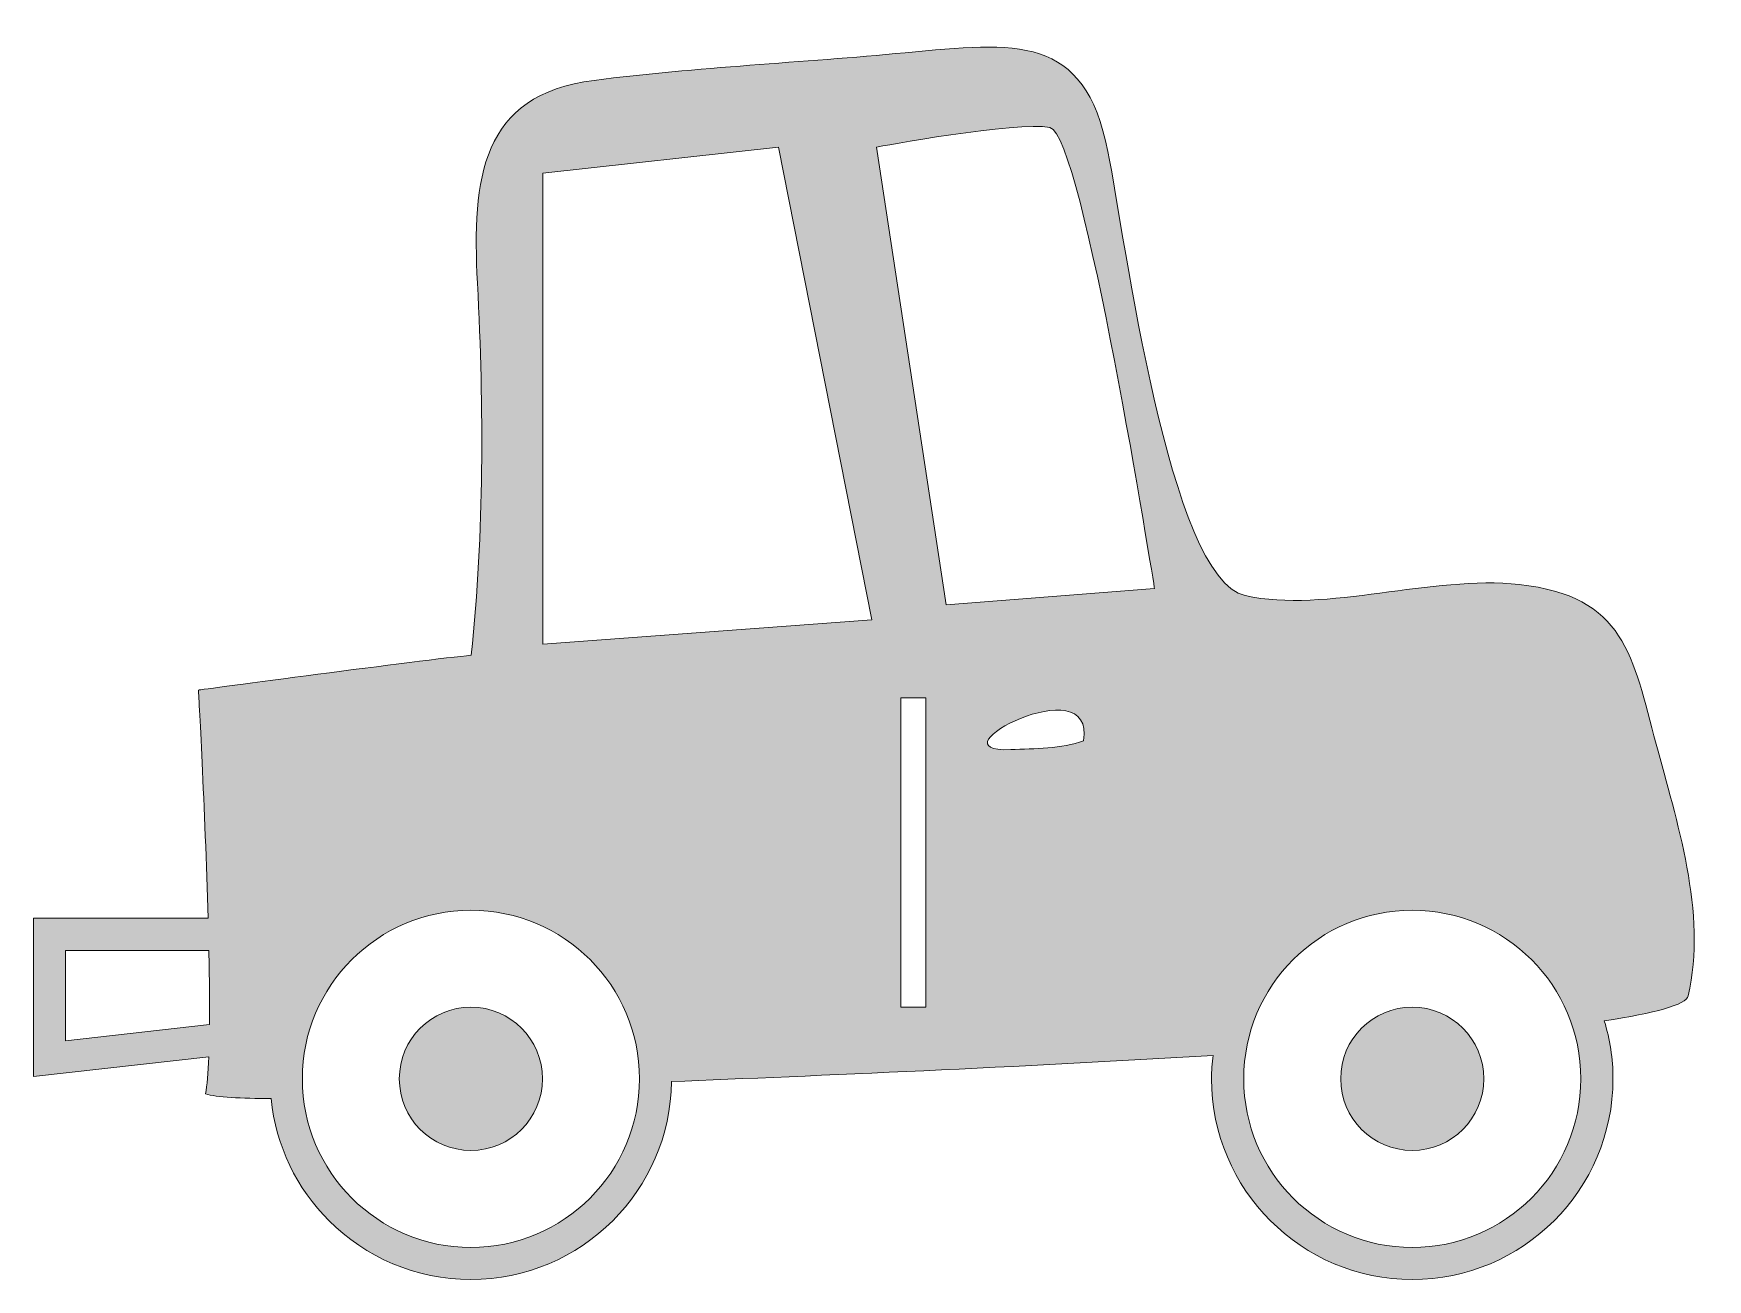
# Model space of a CAD drawing. Header units: inches. Extents: x 0 to 102, y 0 to 76.
import ezdxf

# ---------------------------------------------------------------- set-up
doc = ezdxf.new("R2010")
doc.units = ezdxf.units.IN
doc.header["$MEASUREMENT"] = 0
doc.layers.add('Layer 1', color=7, linetype='Continuous')

msp = doc.modelspace()

# ---------------------------------------------------------------- hatches: boundary and pattern name
at = {"layer": 'Layer 1', "true_color": 0x018796}
h = msp.add_hatch(color=134, dxfattribs=at)
h.dxf.hatch_style = 2
edge = h.paths.add_edge_path()
edge.add_spline(control_points=[(96.63, 12.28), (96.63, 13.51), (96.44, 14.7), (96.1, 15.82), (99.2, 16.3), (101.1, 16.81), (101.23, 17.35), (102.41, 22.42), (100.5, 28.12), (99.27, 32.76), (97.84, 38.13), (97.36, 41.81), (90.9, 42.52), (85.54, 43.11), (79.11, 40.74), (74.13, 41.84), (69.45, 42.86), (66.77, 63.8), (65.73, 69.01), (64.3, 76.23), (60.14, 75.7), (53.33, 75.05), (47.01, 74.45), (40.64, 74.17), (34.3, 73.36), (27.33, 72.47), (26.84, 67.36), (27.16, 60.96), (27.56, 53.12), (27.57, 45.87), (26.78, 38.19), (24.01, 37.93), (10.09, 36.06), (10.09, 36.06), (10.09, 36.06), (10.5, 28.82), (10.68, 22.1), (10.68, 22.1), (0, 22.1), (0, 22.1), (0, 22.1), (0, 12.41), (0, 12.41), (0, 12.41), (10.72, 13.62), (10.72, 13.62), (10.68, 12.63), (10.62, 11.85), (10.52, 11.36), (11.22, 11.15), (12.7, 11.07), (14.54, 11.07), (14.82, 8.17), (16.12, 5.55), (18.08, 3.6), (20.3, 1.38), (23.37, 0), (26.76, 0), (30.14, 0), (33.22, 1.38), (35.44, 3.6), (37.62, 5.78), (38.99, 8.79), (39.03, 12.11), (47.73, 12.46), (60.47, 13), (72.16, 13.71), (72.11, 13.24), (72.07, 12.76), (72.07, 12.28), (72.07, 8.89), (73.45, 5.81), (75.67, 3.6), (77.89, 1.38), (80.96, 0), (84.35, 0), (87.74, 0), (90.81, 1.38), (93.03, 3.6), (95.25, 5.81), (96.63, 8.89), (96.63, 12.28)], knot_values=[0, 0, 0, 0, 1, 1, 1, 2, 2, 2, 3, 3, 3, 4, 4, 4, 5, 5, 5, 6, 6, 6, 7, 7, 7, 8, 8, 8, 9, 9, 9, 10, 10, 10, 11, 11, 11, 12, 12, 12, 13, 13, 13, 14, 14, 14, 15, 15, 15, 16, 16, 16, 17, 17, 17, 18, 18, 18, 19, 19, 19, 20, 20, 20, 21, 21, 21, 22, 22, 22, 23, 23, 23, 24, 24, 24, 25, 25, 25, 26, 26, 26, 27, 27, 27, 27], degree=3, periodic=1)
edge = h.paths.add_edge_path()
edge.add_spline(control_points=[(84.35, 1.96), (81.5, 1.96), (78.93, 3.12), (77.06, 4.98), (75.19, 6.85), (74.04, 9.43), (74.04, 12.28), (74.04, 15.13), (75.19, 17.7), (77.06, 19.57), (78.93, 21.44), (81.5, 22.59), (84.35, 22.59), (87.2, 22.59), (89.77, 21.44), (91.64, 19.57), (93.51, 17.7), (94.66, 15.13), (94.66, 12.28), (94.66, 9.43), (93.51, 6.85), (91.64, 4.98), (89.77, 3.12), (87.2, 1.96), (84.35, 1.96)], knot_values=[0, 0, 0, 0, 1, 1, 1, 2, 2, 2, 3, 3, 3, 4, 4, 4, 5, 5, 5, 6, 6, 6, 7, 7, 7, 8, 8, 8, 8], degree=3, periodic=1)
edge = h.paths.add_edge_path()
edge.add_spline(control_points=[(34.05, 4.98), (32.18, 3.12), (29.61, 1.96), (26.76, 1.96), (23.91, 1.96), (21.34, 3.12), (19.47, 4.98), (17.6, 6.85), (16.45, 9.43), (16.45, 12.28), (16.45, 15.13), (17.6, 17.7), (19.47, 19.57), (21.34, 21.44), (23.91, 22.59), (26.76, 22.59), (29.61, 22.59), (32.18, 21.44), (34.05, 19.57), (35.92, 17.7), (37.07, 15.13), (37.07, 12.28), (37.07, 9.43), (35.92, 6.85), (34.05, 4.98)], knot_values=[0, 0, 0, 0, 1, 1, 1, 2, 2, 2, 3, 3, 3, 4, 4, 4, 5, 5, 5, 6, 6, 6, 7, 7, 7, 8, 8, 8, 8], degree=3, periodic=1)
edge = h.paths.add_edge_path()
edge.add_spline(control_points=[(1.96, 20.13), (1.96, 20.13), (10.73, 20.13), (10.73, 20.13), (10.76, 18.5), (10.78, 16.96), (10.77, 15.61), (10.77, 15.61), (1.96, 14.61), (1.96, 14.61), (1.96, 14.61), (1.96, 20.13), (1.96, 20.13)], knot_values=[0, 0, 0, 0, 1, 1, 1, 2, 2, 2, 3, 3, 3, 4, 4, 4, 4], degree=3, periodic=1)
h.paths.add_polyline_path([(31.17, 38.87), (31.17, 67.68), (45.58, 69.28), (51.29, 40.35)])
h.paths.add_polyline_path([(54.59, 16.66), (53.06, 16.66), (53.06, 35.58), (54.59, 35.58)])
edge = h.paths.add_edge_path()
edge.add_spline(control_points=[(64.24, 32.96), (62.91, 32.45), (61.23, 32.48), (59.79, 32.42), (54.67, 32.19), (65.02, 37.56), (64.24, 32.96)], knot_values=[0, 0, 0, 0, 1, 1, 1, 2, 2, 2, 2], degree=3, periodic=1)
edge = h.paths.add_edge_path()
edge.add_spline(control_points=[(55.84, 41.27), (55.84, 41.27), (51.58, 69.28), (51.58, 69.28), (51.58, 69.28), (60.18, 70.88), (62.18, 70.48), (64.18, 70.08), (68.58, 42.27), (68.58, 42.27), (68.58, 42.27), (55.84, 41.27), (55.84, 41.27)], knot_values=[0, 0, 0, 0, 1, 1, 1, 2, 2, 2, 3, 3, 3, 4, 4, 4, 4], degree=3, periodic=1)
h = msp.add_hatch(color=134, dxfattribs=at)
h.dxf.hatch_style = 2
edge = h.paths.add_edge_path()
edge.add_spline(control_points=[(26.76, 16.66), (24.34, 16.66), (22.38, 14.7), (22.38, 12.28), (22.38, 9.86), (24.34, 7.9), (26.76, 7.9), (29.18, 7.9), (31.14, 9.86), (31.14, 12.28), (31.14, 14.7), (29.18, 16.66), (26.76, 16.66)], knot_values=[0, 0, 0, 0, 1, 1, 1, 2, 2, 2, 3, 3, 3, 4, 4, 4, 4], degree=3, periodic=1)
h = msp.add_hatch(color=134, dxfattribs=at)
h.dxf.hatch_style = 2
edge = h.paths.add_edge_path()
edge.add_spline(control_points=[(84.35, 16.66), (81.93, 16.66), (79.97, 14.7), (79.97, 12.28), (79.97, 9.86), (81.93, 7.9), (84.35, 7.9), (86.77, 7.9), (88.73, 9.86), (88.73, 12.28), (88.73, 14.7), (86.77, 16.66), (84.35, 16.66)], knot_values=[0, 0, 0, 0, 1, 1, 1, 2, 2, 2, 3, 3, 3, 4, 4, 4, 4], degree=3, periodic=1)

# ---------------------------------------------------------------- linework, layer by layer
at = {"layer": 'Layer 1', "lineweight": 0}
for points in [[(31.17, 38.87), (31.17, 67.68), (45.58, 69.28), (51.29, 40.35), (31.17, 38.87)], [(54.59, 16.66), (53.06, 16.66), (53.06, 35.58), (54.59, 35.58), (54.59, 16.66)]]:
    msp.add_lwpolyline(points, dxfattribs=at)
for points, knots in [([(96.63, 12.28), (96.63, 13.51), (96.44, 14.7), (96.1, 15.82), (99.2, 16.3), (101.1, 16.81), (101.23, 17.35), (102.41, 22.42), (100.5, 28.12), (99.27, 32.76), (97.84, 38.13), (97.36, 41.81), (90.9, 42.52), (85.54, 43.11), (79.11, 40.74), (74.13, 41.84), (69.45, 42.86), (66.77, 63.8), (65.73, 69.01), (64.3, 76.23), (60.14, 75.7), (53.33, 75.05), (47.01, 74.45), (40.64, 74.17), (34.3, 73.36), (27.33, 72.47), (26.84, 67.36), (27.16, 60.96), (27.56, 53.12), (27.57, 45.87), (26.78, 38.19), (24.01, 37.93), (10.09, 36.06), (10.09, 36.06), (10.09, 36.06), (10.5, 28.82), (10.68, 22.1), (10.68, 22.1), (0, 22.1), (0, 22.1), (0, 22.1), (0, 12.41), (0, 12.41), (0, 12.41), (10.72, 13.62), (10.72, 13.62), (10.68, 12.63), (10.62, 11.85), (10.52, 11.36), (11.22, 11.15), (12.7, 11.07), (14.54, 11.07), (14.82, 8.17), (16.12, 5.55), (18.08, 3.6), (20.3, 1.38), (23.37, 0), (26.76, 0), (30.14, 0), (33.22, 1.38), (35.44, 3.6), (37.62, 5.78), (38.99, 8.79), (39.03, 12.11), (47.73, 12.46), (60.47, 13), (72.16, 13.71), (72.11, 13.24), (72.07, 12.76), (72.07, 12.28), (72.07, 8.89), (73.45, 5.81), (75.67, 3.6), (77.89, 1.38), (80.96, 0), (84.35, 0), (87.74, 0), (90.81, 1.38), (93.03, 3.6), (95.25, 5.81), (96.63, 8.89), (96.63, 12.28)], [0, 0, 0, 0, 1, 1, 1, 2, 2, 2, 3, 3, 3, 4, 4, 4, 5, 5, 5, 6, 6, 6, 7, 7, 7, 8, 8, 8, 9, 9, 9, 10, 10, 10, 11, 11, 11, 12, 12, 12, 13, 13, 13, 14, 14, 14, 15, 15, 15, 16, 16, 16, 17, 17, 17, 18, 18, 18, 19, 19, 19, 20, 20, 20, 21, 21, 21, 22, 22, 22, 23, 23, 23, 24, 24, 24, 25, 25, 25, 26, 26, 26, 27, 27, 27, 27]), ([(55.84, 41.27), (55.84, 41.27), (51.58, 69.28), (51.58, 69.28), (51.58, 69.28), (60.18, 70.88), (62.18, 70.48), (64.18, 70.08), (68.58, 42.27), (68.58, 42.27), (68.58, 42.27), (55.84, 41.27), (55.84, 41.27)], [0, 0, 0, 0, 1, 1, 1, 2, 2, 2, 3, 3, 3, 4, 4, 4, 4]), ([(64.24, 32.96), (62.91, 32.45), (61.23, 32.48), (59.79, 32.42), (54.67, 32.19), (65.02, 37.56), (64.24, 32.96)], [0, 0, 0, 0, 1, 1, 1, 2, 2, 2, 2]), ([(34.05, 4.98), (32.18, 3.12), (29.61, 1.96), (26.76, 1.96), (23.91, 1.96), (21.34, 3.12), (19.47, 4.98), (17.6, 6.85), (16.45, 9.43), (16.45, 12.28), (16.45, 15.13), (17.6, 17.7), (19.47, 19.57), (21.34, 21.44), (23.91, 22.59), (26.76, 22.59), (29.61, 22.59), (32.18, 21.44), (34.05, 19.57), (35.92, 17.7), (37.07, 15.13), (37.07, 12.28), (37.07, 9.43), (35.92, 6.85), (34.05, 4.98)], [0, 0, 0, 0, 1, 1, 1, 2, 2, 2, 3, 3, 3, 4, 4, 4, 5, 5, 5, 6, 6, 6, 7, 7, 7, 8, 8, 8, 8]), ([(84.35, 1.96), (81.5, 1.96), (78.93, 3.12), (77.06, 4.98), (75.19, 6.85), (74.04, 9.43), (74.04, 12.28), (74.04, 15.13), (75.19, 17.7), (77.06, 19.57), (78.93, 21.44), (81.5, 22.59), (84.35, 22.59), (87.2, 22.59), (89.77, 21.44), (91.64, 19.57), (93.51, 17.7), (94.66, 15.13), (94.66, 12.28), (94.66, 9.43), (93.51, 6.85), (91.64, 4.98), (89.77, 3.12), (87.2, 1.96), (84.35, 1.96)], [0, 0, 0, 0, 1, 1, 1, 2, 2, 2, 3, 3, 3, 4, 4, 4, 5, 5, 5, 6, 6, 6, 7, 7, 7, 8, 8, 8, 8]), ([(1.96, 20.13), (1.96, 20.13), (10.73, 20.13), (10.73, 20.13), (10.76, 18.5), (10.78, 16.96), (10.77, 15.61), (10.77, 15.61), (1.96, 14.61), (1.96, 14.61), (1.96, 14.61), (1.96, 20.13), (1.96, 20.13)], [0, 0, 0, 0, 1, 1, 1, 2, 2, 2, 3, 3, 3, 4, 4, 4, 4]), ([(26.76, 16.66), (24.34, 16.66), (22.38, 14.7), (22.38, 12.28), (22.38, 9.86), (24.34, 7.9), (26.76, 7.9), (29.18, 7.9), (31.14, 9.86), (31.14, 12.28), (31.14, 14.7), (29.18, 16.66), (26.76, 16.66)], [0, 0, 0, 0, 1, 1, 1, 2, 2, 2, 3, 3, 3, 4, 4, 4, 4]), ([(84.35, 16.66), (81.93, 16.66), (79.97, 14.7), (79.97, 12.28), (79.97, 9.86), (81.93, 7.9), (84.35, 7.9), (86.77, 7.9), (88.73, 9.86), (88.73, 12.28), (88.73, 14.7), (86.77, 16.66), (84.35, 16.66)], [0, 0, 0, 0, 1, 1, 1, 2, 2, 2, 3, 3, 3, 4, 4, 4, 4])]:
    msp.add_open_spline(points, degree=3, knots=knots, dxfattribs=at)

doc.saveas('drawing.dxf')
